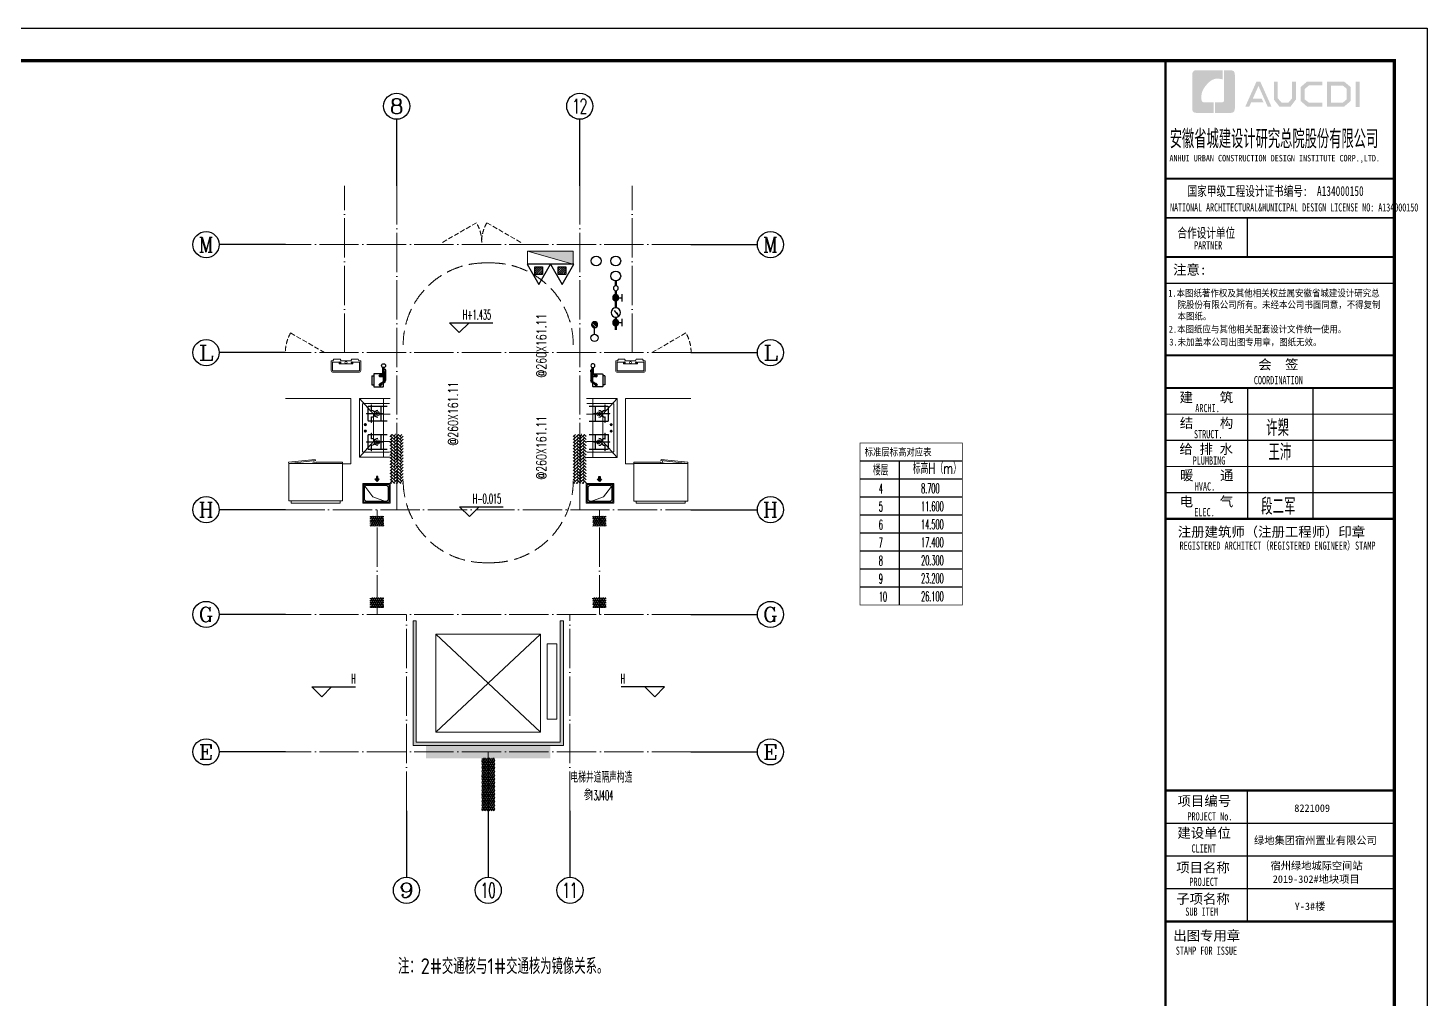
# Model space of a CAD drawing. Extents: x -518115 to 1124316, y -209821 to 1628073.
# Drawn here: x 968090 to 989480, y 9940 to 24790 of the extents above; entities that cross this region are included whole.
import ezdxf
from ezdxf.enums import TextEntityAlignment as Align

# ---------------------------------------------------------------- set-up
doc = ezdxf.new("R2010")
doc.units = 0
doc.header["$LTSCALE"] = 1000
doc.header["$MEASUREMENT"] = 0
doc.linetypes.add('DASH', pattern=[0.35, 0.25, -0.1])
doc.linetypes.add('DOTE', pattern=[2.42, 2, -0.2, 0.02, -0.2])
for name, color, linetype, lineweight in [('3.5方案汇报，与郭总、侯月琴确定户型_t8$0$STAIR', 2, 'Continuous', 18), ('DOTE', 19, 'DOTE', 9), ('EQUIP_消火栓', 242, 'Continuous', 18), ('LVTRY', 1, 'Continuous', 13), ('PUB_HATCH', 8, 'Continuous', 9), ('STAIR', 2, 'Continuous', 18), ('WINDOW', 144, 'Continuous', 15), ('图签', 147, 'Continuous', 18), ('填充', 251, 'Continuous', 5), ('平面-空调预留孔', 173, 'Continuous', 15), ('立面-洞口示意', 152, 'Continuous', 13)]:
    doc.layers.add(name, color=color, linetype=linetype, lineweight=lineweight)
for name, color, linetype in [('AH-FURNITURE', 1, 'Continuous'), ('AXIS', 3, 'Continuous'), ('AXIS_TEXT', 4, 'Continuous'), ('C-Sheet-图框', 101, 'Continuous'), ('DIM_ELEV', 3, 'Continuous'), ('EQUIP_地漏', 7, 'Continuous'), ('EQUIP_消防', 7, 'Continuous'), ('PUB_TEXT', 4, 'Continuous'), ('VPIPE-凝结', 150, 'Continuous'), ('VPIPE-废水', 31, 'Continuous'), ('VPIPE-消防', 1, 'TG_X'), ('VPIPE-给水', 3, 'TG_J'), ('保温', 6, 'Continuous'), ('图框', 140, 'Continuous'), ('图签文字', 147, 'Continuous'), ('建筑-排气道', 9, 'Continuous'), ('污水', 3, 'Continuous'), ('给水', 4, 'Continuous')]:
    doc.layers.add(name, color=color, linetype=linetype)
doc.layers.add('yichutu', color=7, linetype='Continuous', true_color=0xffffff, plot=False)
doc.styles.add('_TCH_AXIS', font='COMPLEX', dxfattribs={"bigfont": 'GBCBIG'})
doc.styles.add('_TCH_DIM', font='SIMPLEX.shx', dxfattribs={"width": 0.7, "bigfont": 'GBCBIG.shx'})
doc.styles.add('COMPLEX', font='COMPLEX')
doc.styles.add('HT', font='')
doc.styles.get("Standard").update_dxf_attribs({"font": 'gbenor.shx', "bigfont": 'gbcbig.shx'})
doc.styles.add('TG_LINETYPE', font='SIMPLEX', dxfattribs={"width": 0.8, "height": 3, "bigfont": 'HZTXT'})
doc.styles.add('宋体', font='', dxfattribs={"height": 50})
doc.styles.add('建筑图签-1', font='', dxfattribs={"width": 0.7})
doc.styles.add('建筑图签-2', font='TXT.shx', dxfattribs={"width": 0.5, "bigfont": 'HZTXT.shx'})
doc.styles.get('HT').set_extended_font_data('SimHei')
doc.styles.get('宋体').set_extended_font_data('SimSun')
doc.styles.get('建筑图签-1').set_extended_font_data('SimHei')
doc.linetypes.add('TG_J', pattern='A,2,-0.22,["J",TG_LINETYPE,S=0.1,R=0,X=-0.18,Y=-0.15],0', length=2.22)
doc.linetypes.add('TG_X', pattern='A,4,-0.3,["X",TG_LINETYPE,S=0.1,R=0,X=-0.23,Y=-0.15],0', length=4.3)
pattern_1 = [(90, (542010.6, -354892.905), (-16.49778, 1e-15), [9.525, -19.05]), (210, (542010.6, -354892.905), (8.24889, -14.2874966), [9.525, -19.05]), (150, (542010.6, -354883.38), (-8.24889, -14.2874966), [9.525, -19.05])]
pattern_2 = [(45, (542010.6, -354892.905), (0, 47.4157523), [100.584, -33.528]), (135, (542034.307, -354869.198), (3e-15, 47.4157523), [100.584, -33.528])]

# ---------------------------------------------------------------- blocks, each defined once
blk = doc.blocks.new('$TwtSys$00000434')
for p, q in [((-0.5, 0.5), (-0.5, -0.5)), ((-0.5, -0.5), (0.5, 0.5)), ((0.5, 0.5), (-0.5, 0.5)), ((0.5, -0.5), (0.5, 0.5)), ((-0.5, -0.5), (0.5, -0.5))]:
    blk.add_line(p, q)
blk.add_solid([(0.5, -0.5), (0.5, 0.5), (-0.5, -0.5)])
blk = doc.blocks.new('$TwtSys$00000546')
h = blk.add_hatch()
h.set_pattern_fill('ANSI31', color=1, scale=200, style=0)
h.set_pattern_definition([(45, (-38543.802, -6670.83), (-17.67767, 17.67767), [])])
h.paths.add_polyline_path([(-65, 174), (65, 174), (65, 44), (-65, 44)])
at = {"color": 1}
for points in [[(0, 344), (-198, 0), (198, 0)], [(-65, 174), (65, 174), (65, 44), (-65, 44)]]:
    blk.add_lwpolyline(points, close=True, dxfattribs=at)
blk = doc.blocks.new('A$C2705576B')
at = {"layer": '给水'}
h = blk.add_hatch(color=256, dxfattribs=at)
edge = h.paths.add_edge_path()
edge.add_arc((417, -1741), 47.2, 0, 360)
h = blk.add_hatch(color=256, dxfattribs=at)
edge = h.paths.add_edge_path()
edge.add_arc((795, -1741), 47.2, 0, 360)
for p, q in [((363, -1645), (472, -1645)), ((417, -1741), (417, -1645)), ((601, -1768), (525, -1704)), ((525, -1704), (564, -1715)), ((740, -1645), (849, -1645)), ((795, -1741), (795, -1645))]:
    blk.add_line(p, q, dxfattribs=at)
at = {"layer": '给水', "const_width": 35.4}
for points in [[(499, -1741), (302, -1741)], [(903, -1741), (641, -1741)], [(1053, -1741), (978, -1741)]]:
    blk.add_lwpolyline(points, dxfattribs=at)
at = {"layer": '给水'}
for centre, radius in [((417, -1741), 47.2), ((570, -1741), 70.8), ((795, -1741), 47.2), ((941, -1741), 37.5)]:
    blk.add_circle(centre, radius, dxfattribs=at)
blk = doc.blocks.new('$TwtSys$00000141')
at = {"color": 1}
for p, q in [((-47, 4), (-5, 46)), ((-47, 4), (-5, 46)), ((-44, -18), (18, 44)), ((-44, -18), (18, 44)), ((-33, -33), (33, 33)), ((-33, -33), (33, 33)), ((-16, -44), (44, 16)), ((-16, -44), (44, 16)), ((6, -46), (46, -6)), ((6, -46), (46, -6))]:
    blk.add_line(p, q, dxfattribs=at)
blk.add_circle((0, 0), 47, dxfattribs=at)
blk.add_circle((0, 0), 47, dxfattribs=at)
blk = doc.blocks.new('A$C60D053AF')
at = {"layer": 'AH-FURNITURE', "color": 8}
for p, q in [((233, -90), (128, -90)), ((233, -110), (128, -110)), ((193, -71), (328, -71)), ((193, -91), (328, -91)), ((245, -129), (245, -122)), ((265, -129), (265, -122)), ((342, -97), (370, -143)), ((356, -83), (384, -129)), ((255, -281), (255, -251)), ((255, -281), (393, -281)), ((393, -281), (393, -251))]:
    blk.add_line(p, q, dxfattribs=at)
for points in [[(170, -68, 1), (170, -94), (193, -94), (193, -68)], [(234, -251), (414, -251, 0.414214), (424, -241), (424, -111, 0.414214), (414, -101), (234, -101, 0.414214), (224, -111), (224, -241, 0.414214)], [(268, -122), (268, -107, 0.414214), (248, -87), (233, -87), (233, -113), (242, -113), (242, -122)], [(242, -152, 1), (268, -152), (268, -129), (242, -129)], [(384, -161, 1), (402, -143), (386, -127), (368, -145)]]:
    blk.add_lwpolyline(points, format="xyb", close=True, dxfattribs=at)
for centre, radius in [((100, -100), 30), ((255, -152), 15), ((255, -152), 10), ((393, -152), 15), ((393, -152), 10)]:
    blk.add_circle(centre, radius, dxfattribs=at)
for radius in [40, 20]:
    blk.add_arc((328, -111), radius, 45, 90, dxfattribs=at)
blk = doc.blocks.new('A-Kitchen-7')
at = {"layer": 'LVTRY'}
for p, q in [((-519, 780), (-7, 834)), ((-4, 811), (-515, 756)), ((-29, 767), (-35, 806)), ((-7, 834), (-4, 811)), ((-515, 756), (-519, 780)), ((515, 756), (-515, 756)), ((-515, 756), (-515, 40)), ((-486, 761), (-485, 756)), ((-29, 767), (-112, 756)), ((515, 780), (0, 780)), ((0, 756), (0, 780)), ((515, 756), (515, 780)), ((515, 40), (515, 756)), ((-515, 40), (515, 40))]:
    blk.add_line(p, q, dxfattribs=at)
blk.add_lwpolyline([(-469, 40), (-469, 0), (469, 0), (469, 40)], close=True, dxfattribs=at)
blk = doc.blocks.new('*U67')
h = blk.add_hatch(color=5)
h.set_gradient(color1=(0, 0, 255), rotation=180, tint=1)
h.paths.add_polyline_path([(0, 0), (-6.35, -6.35), (-6.35, -2.159), (-15, -2.159), (-15, 2.159), (-6.35, 2.159), (-6.35, 6.35)])
at = {"color": 0, "linetype": 'Continuous'}
blk.add_lwpolyline([(0, 0), (-6.35, -6.35), (-6.35, -2.159), (-15, -2.159), (-15, 2.159), (-6.35, 2.159), (-6.35, 6.35)], close=True, dxfattribs=at)
blk = doc.blocks.new('sgrsefv')
at = {"layer": 'PUB_HATCH'}
blk.add_hatch(color=256, dxfattribs=at).paths.add_polyline_path([(1112933, 840916), (1112933, 840646), (1113073, 840646), (1113073, 840661), (1112968, 840661), (1112948, 840681), (1112948, 840881), (1112968, 840901), (1113288, 840901), (1113308, 840881), (1113308, 840681), (1113288, 840661), (1113183, 840661), (1113183, 840646), (1113323, 840646), (1113323, 840916)])
at = {"layer": 'LVTRY', "color": 1}
for p, q in [((1113073, 840661), (1113073, 840646)), ((1113183, 840661), (1113183, 840646))]:
    blk.add_line(p, q, dxfattribs=at)
for points in [[(1112918, 840931), (1113338, 840931), (1113338, 840631), (1112918, 840631)], [(1112933, 840916), (1113323, 840916), (1113323, 840646), (1112933, 840646)], [(1113288, 840661), (1112968, 840661), (1112948, 840681), (1112948, 840881), (1112968, 840901), (1113288, 840901), (1113308, 840881), (1113308, 840681), (1113288, 840661)]]:
    blk.add_lwpolyline(points, close=True, dxfattribs=at)
at = {"layer": '立面-洞口示意'}
blk.add_lwpolyline([(1112918, 840931), (1113182, 840837), (1113338, 840631)], dxfattribs=at)
at = {"layer": '建筑-排气道', "xscale": -5, "yscale": 5, "zscale": 5, "rotation": 270}
blk.add_blockref('*U67', (1113118, 840599), dxfattribs=at)
blk = doc.blocks.new('FRSDFDGDGDRGDR')
at = {"layer": '平面-空调预留孔'}
for p, q in [((699612, 775044), (699612, 775441)), ((699619, 775448), (699746, 775448)), ((699746, 775448), (699746, 775355)), ((699720, 775342), (699720, 775143)), ((699727, 775349), (699740, 775349)), ((699746, 775037), (699619, 775037)), ((699727, 775136), (699740, 775136)), ((699746, 775130), (699746, 775037))]:
    blk.add_line(p, q, dxfattribs=at)
blk.add_lwpolyline([(699766, 775167), (699793, 775154), (699793, 775057), (699766, 775044), (699766, 775018), (699619, 775018, -0.414214), (699593, 775044), (699593, 775441, -0.414214), (699619, 775468), (699766, 775468), (699766, 775441), (699793, 775428), (699793, 775332), (699766, 775318)], format="xyb", close=True, dxfattribs=at)
for centre, radius in [((699740, 775243), 15.8), ((699740, 775332), 10.6), ((699740, 775154), 10.6)]:
    blk.add_circle(centre, radius, dxfattribs=at)
for centre, start, end in [((699619, 775441), 90, 180), ((699727, 775342), 90, 180), ((699740, 775355), 270, 360), ((699619, 775044), 180, 270), ((699727, 775143), 180, 270), ((699740, 775130), 0, 90)]:
    blk.add_arc(centre, 6.6, start, end, dxfattribs=at)
blk = doc.blocks.new('yct-841-594-84100-59399.9999999999-100-1000.0')
at = {"layer": 'yichutu', "color": 7, "true_color": 0xffffff}
blk.add_lwpolyline([(0, 0), (0, 59400), (84100, 59400), (84100, 0)], close=True, dxfattribs=at)
blk = doc.blocks.new('A$C4D992532')
at = {"layer": 'C-Sheet-图框', "color": 0}
for p, q in [((-872, 1100), (-89, 1100)), ((-872, 1100), (-89, 1100)), ((-572, 1100), (-572, 0)), ((-872, 962), (-89, 962)), ((-872, 825), (-89, 825)), ((-872, 687), (-89, 687)), ((-872, 550), (-89, 550)), ((-872, 412), (-89, 412)), ((-872, 275), (-89, 275)), ((-872, 137), (-89, 137))]:
    blk.add_line(p, q, dxfattribs=at)
at = {"layer": 'C-Sheet-图框', "color": 0, "const_width": 6}
blk.add_lwpolyline([(-872, 0), (-89, 0), (-89, 1237), (-872, 1237)], close=True, dxfattribs=at)
at = {"layer": 'PUB_TEXT', "color": 2, "style": '宋体', "width": 0.8}
blk.add_text('标准层标高对应表', height=57, dxfattribs=at).set_placement((-836, 1140))
at = {"layer": 'PUB_TEXT', "style": '_TCH_DIM'}
for s, height, width, p in [('楼层', 84.4, 0.7, (-773, 989)), ('标高H（m）', 84.4, 0.7, (-468, 1001)), ('4', 74.4, 0.494118, (-728, 851)), ('8.700', 74.4, 0.494118, (-405, 853)), ('5', 74.4, 0.494118, (-728, 714)), ('11.600', 74.4, 0.494118, (-405, 716)), ('6', 74.4, 0.494118, (-728, 576)), ('14.500', 74.4, 0.494118, (-405, 578)), ('7', 74.4, 0.494118, (-728, 439)), ('17.400', 74.4, 0.494118, (-405, 441)), ('8', 74.4, 0.494118, (-728, 301)), ('20.300', 74.4, 0.494118, (-405, 303)), ('9', 74.4, 0.494118, (-728, 164)), ('23.200', 74.4, 0.494118, (-405, 166)), ('10', 74.4, 0.494118, (-728, 26)), ('26.100', 74.4, 0.494118, (-405, 28))]:
    blk.add_text(s, height=height, dxfattribs=dict(at, width=width)).set_placement(p)
blk = doc.blocks.new('_AXISO')
blk.add_circle((0, 0), 0.5)
at = {"layer": 'AXIS_TEXT', "style": 'COMPLEX', "width": 1.041667}
blk.add_attdef('A', text='', height=0.56, dxfattribs=at).set_placement((-0.25, -0.28), (0.25, -0.28), align=Align.FIT)
blk = doc.blocks.new('院标1')
h = blk.add_hatch(color=150)
h.dxf.hatch_style = 1
h.set_gradient(color1=(33, 113, 253), color2=(33, 113, 253), tint=1, name='INVCURVED')
edge = h.paths.add_edge_path()
edge.add_spline(control_points=[(116373, 648379), (116379, 648379), (116382, 648379), (116391, 648379), (116391, 648379), (116391, 648379), (116616, 648379), (116616, 648379), (116616, 648379), (116616, 648379), (116616, 648054), (116616, 648054), (116616, 648054), (116616, 648054), (116108, 648054), (116108, 648054), (116108, 648054), (116028, 648054), (115963, 648111), (115963, 648199), (115963, 648199), (115963, 648199), (115963, 649215), (115963, 649215), (115963, 649215), (115963, 649295), (116018, 649360), (116108, 649360), (116108, 649360), (116108, 649360), (116897, 649360), (116897, 649360), (116897, 649360), (116897, 649360), (116897, 649080), (116897, 649080), (116897, 649080), (116897, 649080), (116566, 649140), (116356, 648859), (116356, 648859), (116245, 648719), (116240, 648545), (116247, 648466), (116247, 648466), (116254, 648386), (116247, 648466), (116247, 648466), (116247, 648466), (116247, 648466), (116258, 648374), (116373, 648379)], knot_values=[0, 0, 0, 0, 0.071429, 0.071429, 0.071429, 0.107143, 0.142857, 0.142857, 0.142857, 0.178571, 0.214286, 0.214286, 0.214286, 0.25, 0.285714, 0.285714, 0.285714, 0.321429, 0.357143, 0.357143, 0.357143, 0.392857, 0.428571, 0.428571, 0.428571, 0.464286, 0.5, 0.5, 0.5, 0.535714, 0.571429, 0.571429, 0.571429, 0.607143, 0.642857, 0.642857, 0.642857, 0.678571, 0.714286, 0.714286, 0.714286, 0.75, 0.785714, 0.785714, 0.785714, 0.821429, 0.857143, 0.857143, 0.857143, 0.928571, 1, 1, 1, 1], degree=3, periodic=0)
h = blk.add_hatch(color=150)
h.dxf.hatch_style = 1
h.set_gradient(color1=(33, 113, 253), color2=(33, 113, 253), tint=1, name='INVCURVED')
edge = h.paths.add_edge_path()
edge.add_spline(control_points=[(117268, 649215), (117268, 649215), (117268, 648199), (117268, 648199), (117268, 648199), (117268, 648114), (117212, 648054), (117123, 648054), (117123, 648054), (117123, 648054), (116663, 648054), (116663, 648054), (116663, 648054), (116663, 648054), (116663, 648379), (116663, 648379), (116663, 648379), (116663, 648379), (116865, 648379), (116865, 648379), (116865, 648379), (116907, 648379), (116941, 648413), (116941, 648455), (116941, 648455), (116941, 648455), (116941, 649360), (116941, 649360), (116941, 649360), (116941, 649360), (117123, 649360), (117123, 649360), (117123, 649360), (117204, 649360), (117268, 649306), (117268, 649215)], knot_values=[0, 0, 0, 0, 0.1, 0.1, 0.1, 0.15, 0.2, 0.2, 0.2, 0.25, 0.3, 0.3, 0.3, 0.35, 0.4, 0.4, 0.4, 0.45, 0.5, 0.5, 0.5, 0.55, 0.6, 0.6, 0.6, 0.65, 0.7, 0.7, 0.7, 0.75, 0.8, 0.8, 0.8, 0.9, 1, 1, 1, 1], degree=3, periodic=0)
blk = doc.blocks.new('A$C549D2611')
at = {"layer": '图框'}
h = blk.add_hatch(color=256, dxfattribs=at)
h.paths.add_polyline_path([(40957, -821), (41019, -821), (41019, -1206), (40957, -1206)])
h.paths.add_polyline_path([(40580, -879), (40580, -1142), (40761, -1142), (40823, -1089), (40823, -929), (40762, -879)], flags=16)
h.paths.add_polyline_path([(40521, -820), (40521, -1201), (40782, -1201), (40882, -1116), (40882, -902), (40784, -820)])
h.paths.add_polyline_path([(40450, -818), (40450, -876), (40246, -876), (40180, -931), (40180, -1091), (40246, -1142), (40451, -1142), (40451, -1203), (40219, -1203), (40118, -1116), (40118, -902), (40217, -818)])
h.paths.add_polyline_path([(39708, -819), (39769, -819), (39769, -1074), (39826, -1140), (39931, -1140), (39988, -1074), (39988, -819), (40045, -819), (40045, -1093), (39963, -1202), (39794, -1202), (39708, -1092)])
h.paths.add_polyline_path([(39442, -820), (39501, -820), (39672, -1202), (39614, -1202), (39473, -885), (39386, -1079), (39522, -1079), (39552, -1137), (39361, -1137), (39332, -1203), (39271, -1203)])
for p, q in [((38052, -2300), (41552, -2300)), ((38052, -2300), (41552, -2300)), ((38052, -2900), (41552, -2900))]:
    blk.add_line(p, q, dxfattribs=at)
blk.add_lwpolyline([(0, 0), (42050, 0), (42050, -29700), (0, -29700)], close=True, dxfattribs=at)
blk.add_lwpolyline([(0, 0), (42050, 0), (42050, -29700), (0, -29700)], close=True, dxfattribs=at)
at = {"layer": '图框', "const_width": 50}
blk.add_lwpolyline([(41550, -29200), (41550, -500), (1250, -500), (1250, -29200)], close=True, dxfattribs=at)
at = {"layer": '图框'}
for points, const_width in [([(38052, -29200), (38052, -500)], 35), ([(38052, -2300), (41552, -2300)], 30), ([(38052, -2900), (41552, -2900)], 30), ([(38052, -2900), (41552, -2900)], 30), ([(39302, -2900), (39302, -3500)], 17.5), ([(38052, -3500), (41552, -3500)], 30), ([(38052, -3500), (41552, -3500)], 30), ([(38052, -3900), (41552, -3900)], 17.5), ([(38057, -5000), (41557, -5000)], 30), ([(38057, -5500), (41557, -5500)], 35), ([(38057, -5500), (41557, -5500)], 35), ([(39307, -5500), (39307, -7500)], 17.5), ([(40307, -5500), (40307, -7500)], 17.5), ([(38057, -5900), (41557, -5900)], 17.5), ([(38057, -6300), (41557, -6300)], 17.5), ([(38057, -6700), (41557, -6700)], 17.5), ([(38057, -7100), (41557, -7100)], 17.5), ([(38057, -7500), (41557, -7500)], 35), ([(38052, -11650), (41552, -11650)], 35), ([(38052, -11650), (41552, -11650)], 35), ([(39302, -13650), (39302, -11650)], 17.5), ([(38052, -12150), (41552, -12150)], 17.5), ([(38052, -12650), (41552, -12650)], 17.5), ([(38052, -13150), (41552, -13150)], 17.5), ([(41552, -13650), (38052, -13650)], 35)]:
    blk.add_lwpolyline(points, dxfattribs=dict(at, const_width=const_width))
at = {"xscale": 0.5, "yscale": 0.5, "zscale": 0.5}
blk.add_blockref('院标1', (-19522, -325325), dxfattribs=at)
at = {"layer": '图框'}
for s, height, style, width, p in [('ANHUI URBAN CONSTRUCTION DESIGN INSTITUTE CORP.,LTD.', 100, '建筑图签-1', 0.91, (38112, -2039)), ('NATIONAL ARCHITECTURAL&MUNICIPAL DESIGN LICENSE NO: A134000150', 125, '建筑图签-1', 0.6, (38121, -2803)), ('PARTNER', 125, '建筑图签-1', 0.6, (38490, -3383)), ('1.本图纸著作权及其他相关权益属安徽省城建设计研究总', 105, 'HT', 0.88, (38095, -4103)), ('院股份有限公司所有。未经本公司书面同意，不得复制', 105, 'HT', 0.88, (38235, -4280)), ('本图纸。', 105, 'HT', 0.88, (38235, -4456)), (' 2.本图纸应与其他相关配套设计文件统一使用。 ', 105, 'HT', 0.88, (38040, -4654)), ('3.未加盖本公司出图专用章，图纸无效。', 105, 'HT', 0.88, (38111, -4851)), ('COORDINATION', 125, '建筑图签-1', 0.7, (39402, -5443)), ('ARCHI.', 125, '建筑图签-1', 0.7, (38507, -5869)), ('STRUCT.', 125, '建筑图签-1', 0.7, (38487, -6268)), ('PLUMBING', 125, '建筑图签-1', 0.7, (38467, -6671)), ('HVAC.', 125, '建筑图签-1', 0.7, (38499, -7067)), ('ELEC.', 125, '建筑图签-1', 0.7, (38492, -7460)), ('REGISTERED ARCHITECT（REGISTERED ENGINEER）STAMP', 125, '建筑图签-1', 0.7, (38267, -7971)), ('PROJECT No.', 125, '建筑图签-1', 0.7, (38387, -12107, -899)), ('CLIENT', 125, '建筑图签-1', 0.7, (38449, -12597)), ('PROJECT', 125, '建筑图签-1', 0.7, (38417, -13107)), ('SUB ITEM', 125, '建筑图签-1', 0.7, (38354, -13562)), ('STAMP FOR ISSUE', 125, '建筑图签-1', 0.7, (38209, -14159))]:
    blk.add_text(s, height=height, dxfattribs=dict(at, style=style, width=width)).set_placement(p)
at = {"layer": '图签', "color": 2, "style": '宋体'}
for s, height, p in [('8221009', 114.7, (40021, -11976)), ('绿地集团宿州置业有限公司', 114.67, (39405, -12469)), ('宿州绿地城际空间站', 114.7, (39657, -12856)), ('2019-302#地块项目', 114.67, (39691, -13061)), ('Y-3#楼', 114.7, (40027, -13476))]:
    blk.add_text(s, height=height, dxfattribs=at).set_placement(p)
at = {"layer": '图签文字', "color": 7, "style": '建筑图签-1'}
for s, height, width, p in [('安徽省城建设计研究总院股份有限公司', 250, 0.55, (38116, -1811)), ('国家甲级工程设计证书编号:  A134000150', 150, 0.7, (38389, -2566)), ('合作设计单位', 150, 0.7, (38235, -3205))]:
    blk.add_text(s, height=height, dxfattribs=dict(at, width=width)).set_placement(p)
for s, p in [('注意:', (38168, -3768)), ('会  签', (39470, -5216)), ('建    筑', (38267, -5717)), ('结    构', (38270, -6110)), ('给 排 水', (38265, -6507)), ('暖    通', (38274, -6909)), ('电    气', (38269, -7309)), ('注册建筑师（注册工程师）印章', (38240, -7773)), ('项目编号', (38236, -11884)), ('建设单位', (38233, -12372)), ('项目名称', (38216, -12901)), ('子项名称', (38216, -13380)), ('出图专用章', (38170, -13941))]:
    blk.add_text(s, height=150, dxfattribs=at).set_placement(p)
at = {"layer": '图签文字', "color": 1, "style": '建筑图签-2', "width": 0.7}
for s, p in [('许槊', (39590, -6236)), ('王沛', (39625, -6606)), ('段二军', (39513, -7434))]:
    blk.add_text(s, height=250, dxfattribs=at).set_placement(p)

msp = doc.modelspace()

# ---------------------------------------------------------------- hatches: boundary and pattern name
at = {"layer": '保温', "linetype": 'ByBlock', "ltscale": 10}
h = msp.add_hatch(dxfattribs=at)
h.set_pattern_fill('AR-HBONE', color=251, scale=55)
h.set_pattern_definition(pattern_2)
h.paths.add_polyline_path([(973627.2, 17831.1), (973827.2, 17831.1), (973827, 18580.8), (973627, 18580.8)])
h = msp.add_hatch(dxfattribs=at)
h.set_pattern_fill('AR-HBONE', color=251, scale=55)
h.set_pattern_definition(pattern_2)
h.paths.add_polyline_path([(976627, 17831.1), (976427, 17831.1), (976427, 18580.8), (976627, 18580.8)])
at = {"layer": '保温', "linetype": 'Continuous', "ltscale": 10}
h = msp.add_hatch(dxfattribs=at)
h.set_pattern_fill('HEX', color=251, scale=10, angle=90, style=0)
h.set_pattern_definition(pattern_1)
h.paths.add_polyline_path([(973327.2, 17180.8), (973527.2, 17180.8), (973527.3, 17330.8), (973327.3, 17330.8)])
h = msp.add_hatch(dxfattribs=at)
h.set_pattern_fill('HEX', color=251, scale=10, angle=90, style=0)
h.set_pattern_definition(pattern_1)
h.paths.add_polyline_path([(976927.2, 17180.8), (976727.2, 17180.8), (976727.1, 17330.8), (976927.1, 17330.8)])
h = msp.add_hatch(dxfattribs=at)
h.set_pattern_fill('HEX', color=251, scale=10, angle=90, style=0)
h.set_pattern_definition(pattern_1)
h.paths.add_polyline_path([(973327.2, 15930.8), (973527.2, 15930.8), (973527.3, 16080.8), (973327.3, 16080.8)])
h = msp.add_hatch(dxfattribs=at)
h.set_pattern_fill('HEX', color=251, scale=10, angle=90, style=0)
h.set_pattern_definition(pattern_1)
h.paths.add_polyline_path([(976927.2, 15930.8), (976727.2, 15930.8), (976727.1, 16080.8), (976927.1, 16080.8)])
h = msp.add_hatch(dxfattribs=at)
h.set_pattern_fill('HEX', color=251, scale=10, angle=90, style=0)
h.set_pattern_definition([(90, (471244.708, -506517.641), (-16.49778, 1e-15), [9.525, -19.05]), (210, (471244.708, -506517.641), (8.24889, -14.2874966), [9.525, -19.05]), (150, (471244.708, -506508.116), (-8.24889, -14.2874966), [9.525, -19.05])])
h.paths.add_polyline_path([(976077.2, 13630.8), (976077.2, 13830.8), (974177.2, 13830.8), (974177.2, 13630.8)])
h = msp.add_hatch(dxfattribs=at)
h.set_pattern_fill('HEX', color=251, scale=10, angle=90, style=0)
h.set_pattern_definition([(90, (471244.708, -507017.641), (-16.49778, 1e-15), [9.525, -19.05]), (210, (471244.708, -507017.641), (8.24889, -14.2874966), [9.525, -19.05]), (150, (471244.708, -507008.116), (-8.24889, -14.2874966), [9.525, -19.05])])
h.paths.add_polyline_path([(975027.3, 12830.8), (975227.3, 12830.8), (975227.3, 13630.8), (975027.3, 13630.8)])
at = {"layer": '填充'}
h = msp.add_hatch(dxfattribs=at)
h.set_pattern_fill('隔热材料02', color=256, scale=100, style=0)
h.set_pattern_definition([(0, (-199081.22, -594907.81), (0, 50), []), (0, (-199081.22, -594891.14), (0, 50), []), (270, (-199037.477, -594882.51), (50, -9e-15), [5.01775, -44.98225]), (270, (-199074.936, -594882.51), (50, -9e-15), [5.01775, -44.98225]), (90, (-199049.424, -594916.44), (-50, 3e-15), [5.01775, -44.98225]), (90, (-199062.99, -594916.44), (-50, 3e-15), [5.01775, -44.98225]), (180, (-199031.195, -594924.475), (-6e-15, -50), [50.02425, 0.02425]), (135, (-199045.152, -594921.966), (3e-15, 49.99987405), [4.268, -66.44275]), (116.56505, (-198998.17, -594918.948), (0.00011283, 49.99993342), [2.805, -108.9985]), (116.56505, (-199048.17, -594918.948), (0.00011283, 49.99993342), [2.805, -108.9985]), (153.43495, (-198990.134, -594924.475), (-0.0001128, 49.9999334), [5.61, -106.1935]), (153.43495, (-199040.134, -594924.475), (-0.0001128, 49.9999334), [5.61, -106.1935]), (63.43495, (-198999.424, -594911.422), (-0.00011283, 49.99993342), [26.714, -85.0895]), (63.43495, (-199049.424, -594911.422), (-0.00011283, 49.99993342), [26.714, -85.0895]), (116.56505, (-198987.477, -594882.51), (0.00011283, 49.99993342), [2.805, -108.9985]), (116.56505, (-199037.477, -594882.51), (0.00011283, 49.99993342), [2.805, -108.9985]), (135, (-199038.732, -594880), (3e-15, 49.99987405), [4.268, -66.44275]), (153.43495, (-198991.75, -594876.984), (-0.0001128, 49.9999334), [5.61, -106.1935]), (153.43495, (-199041.75, -594876.984), (-0.0001128, 49.9999334), [5.61, -106.1935]), (45, (-199073.68, -594880), (0, 49.99987405), [4.268, -66.44275]), (63.43495, (-199024.936, -594882.51), (-0.00011283, 49.99993342), [2.805, -108.9985]), (63.43495, (-199074.936, -594882.51), (-0.00011283, 49.99993342), [2.805, -108.9985]), (26.56505, (-199020.664, -594876.984), (0.0001128, 49.9999334), [5.61, -106.1935]), (26.56505, (-199070.664, -594876.984), (0.0001128, 49.9999334), [5.61, -106.1935]), (116.56505, (-199012.99, -594911.422), (0.00011283, 49.99993342), [26.714, -85.0895]), (116.56505, (-199062.99, -594911.422), (0.00011283, 49.99993342), [26.714, -85.0895]), (45, (-199067.26, -594921.966), (0, 49.99987405), [4.268, -66.44275]), (63.43495, (-199014.244, -594918.948), (-0.00011283, 49.99993342), [2.805, -108.9985]), (63.43495, (-199064.244, -594918.948), (-0.00011283, 49.99993342), [2.805, -108.9985]), (26.56505, (-199022.28, -594924.475), (0.0001128, 49.9999334), [5.61, -106.1935]), (26.56505, (-199072.28, -594924.475), (0.0001128, 49.9999334), [5.61, -106.1935])])
h.paths.add_polyline_path([(976227.2, 15730.8), (976277.2, 15730.8), (976277.2, 13830.8), (973977.2, 13830.8), (973977.2, 15730.8), (974027.2, 15730.8), (974027.2, 13880.8), (976227.2, 13880.8)])

# ---------------------------------------------------------------- linework, layer by layer
at = {"layer": '3.5方案汇报，与郭总、侯月琴确定户型_t8$0$STAIR'}
for p, q in [((975927.2, 15530.8), (974327.2, 14030.8)), ((974327.2, 15530.8), (975927.2, 14030.8))]:
    msp.add_line(p, q, dxfattribs=at)
for points in [[(974327.2, 14030.8), (974327.2, 15530.8), (975927.2, 15530.8), (975927.2, 14030.8)], [(976027.2, 14230.8), (976027.2, 15380.8), (976177.2, 15380.8), (976177.2, 14230.8)]]:
    msp.add_lwpolyline(points, close=True, dxfattribs=at)
at = {"layer": 'AXIS'}
for p, q in [((973727.2, 22380.8), (973727.2, 23395.4)), ((976527.2, 22380.8), (976527.2, 23395.4)), ((972027.2, 21480.8), (971012.6, 21480.8)), ((978227.2, 21480.8), (979241.8, 21480.8)), ((972027.2, 19830.8), (971012.6, 19830.8)), ((978227.2, 19830.8), (979241.8, 19830.8)), ((972027.2, 17431.1), (971012.6, 17431.1)), ((978227.2, 17431.1), (979241.8, 17431.1)), ((972027.2, 15830.8), (971012.6, 15830.8)), ((978227.2, 15830.8), (979241.8, 15830.8)), ((972027.2, 13730.8), (971012.6, 13730.8)), ((978227.2, 13730.8), (979241.8, 13730.8)), ((973877.2, 12830.8), (973877.2, 11816.2)), ((975126.7, 12830.8), (975126.7, 11816.2)), ((976377.2, 12830.8), (976377.2, 11816.2))]:
    msp.add_line(p, q, dxfattribs=at)
at = {"layer": 'DIM_ELEV', "color": 6}
for p, q in [((974684.8, 20136.1), (974534.8, 20286.1)), ((974534.8, 20286.1), (975199.7, 20286.1)), ((974684.8, 20136.1), (974834.8, 20286.1)), ((974839.4, 17324.9), (974689.4, 17474.9)), ((974689.4, 17474.9), (975354.3, 17474.9)), ((974839.4, 17324.9), (974989.4, 17474.9))]:
    msp.add_line(p, q, dxfattribs=at)
at = {"layer": 'DIM_ELEV'}
for p, q in [((972582.1, 14573.6), (972432.1, 14723.6)), ((972432.1, 14723.6), (973097, 14723.6)), ((972582.1, 14573.6), (972732.1, 14723.6)), ((977822.3, 14723.6), (977157.3, 14723.6)), ((977672.3, 14573.6), (977522.3, 14723.6)), ((977672.3, 14573.6), (977822.3, 14723.6))]:
    msp.add_line(p, q, dxfattribs=at)
at = {"layer": 'DOTE', "linetype": 'DOTE', "ltscale": 0.3}
for p, q in [((972927.2, 19830.8), (972927.2, 22380.8)), ((973727.2, 17431.1), (973727.2, 22380.8)), ((976527.2, 17431.1), (976527.2, 22380.8)), ((977327.2, 19830.8), (977327.2, 22380.8)), ((978227.2, 21480.8), (972027.2, 21480.8)), ((978227.2, 19830.8), (972027.2, 19830.8)), ((972027.2, 17431.1), (978227.2, 17431.1)), ((973427.2, 15830.8), (973427.2, 17430.8)), ((976827.2, 15830.8), (976827.2, 17430.8)), ((978227.2, 15830.8), (972027.2, 15830.8)), ((973877.2, 12830.8), (973877.2, 15830.8)), ((976377.2, 12830.8), (976377.2, 15830.8)), ((978227.2, 13730.8), (972027.2, 13730.8)), ((975127.2, 13730.8), (975127.2, 12830.8))]:
    msp.add_line(p, q, dxfattribs=at)
at = {"layer": 'LVTRY', "color": 251}
for p, q in [((973372.9, 18888.5), (973157, 19131.4)), ((973627.2, 19131.4), (973157, 19131.4)), ((973157, 19131.4), (973157, 18231.4)), ((973527.2, 18231.4), (973527.2, 19131.4)), ((976627.2, 19130.8), (977097.4, 19130.8)), ((976727.2, 18230.8), (976727.2, 19130.8)), ((976881.4, 18887.9), (977097.4, 19130.8)), ((977097.4, 19130.8), (977097.4, 18230.8)), ((973627.2, 18888.5), (973372.9, 18888.5)), ((973372.9, 18888.5), (973372.9, 18473.4)), ((976627.2, 18887.9), (976881.4, 18887.9)), ((976881.4, 18887.9), (976881.4, 18472.8)), ((973157, 18231.4), (973372.9, 18473.4)), ((973372.9, 18473.4), (973627.2, 18473.4)), ((976881.4, 18472.8), (976627.2, 18472.8)), ((977097.4, 18230.8), (976881.4, 18472.8)), ((973157, 18231.4), (973627.2, 18231.4)), ((977097.4, 18230.8), (976627.2, 18230.8))]:
    msp.add_line(p, q, dxfattribs=at)
at = {"layer": 'LVTRY'}
for p, q in [((973207.2, 18321.4), (973207.2, 19041.4)), ((973217.2, 19051.4), (973617.2, 19051.4)), ((973527.2, 19041.4), (973527.2, 18321.4)), ((977037.2, 19050.8), (976637.2, 19050.8)), ((976727.2, 19040.8), (976727.2, 18320.8)), ((977047.2, 18320.8), (977047.2, 19040.8)), ((973267.2, 18898.7), (973394.7, 18898.7)), ((973267.2, 18894.2), (973267.2, 18898.7)), ((973394.7, 18894.2), (973267.2, 18894.2)), ((973287.2, 19001.4), (973287.2, 18791.4)), ((973292.2, 19001.4), (973292.2, 18791.4)), ((973582.2, 19011.4), (973297.2, 19011.4)), ((973582.2, 19006.4), (973297.2, 19006.4)), ((973337.4, 19031.4), (973337.4, 18941.4)), ((973341.9, 19031.4), (973337.4, 19031.4)), ((973337.4, 18941.4), (973341.9, 18941.4)), ((973337.4, 18761.4), (973337.4, 18851.4)), ((973337.4, 18851.4), (973341.9, 18851.4)), ((973341.9, 18941.4), (973341.9, 19031.4)), ((973341.9, 18851.4), (973341.9, 18761.4)), ((973512.2, 18898.7), (973384.7, 18898.7)), ((973384.7, 18898.7), (973384.7, 18894.2)), ((973384.7, 18894.2), (973512.2, 18894.2)), ((973394.7, 18898.7), (973394.7, 18894.2)), ((973487.2, 18791.4), (973487.2, 19001.4)), ((973492.2, 18791.4), (973492.2, 19001.4)), ((973512.2, 18894.2), (973512.2, 18898.7)), ((973527.2, 18473.4), (973527.2, 18888.5)), ((976672.2, 19010.8), (976957.2, 19010.8)), ((976672.2, 19005.8), (976957.2, 19005.8)), ((976727.2, 18472.8), (976727.2, 18887.9)), ((976742.2, 18898.1), (976869.7, 18898.1)), ((976742.2, 18893.6), (976742.2, 18898.1)), ((976869.7, 18893.6), (976742.2, 18893.6)), ((976762.2, 18790.8), (976762.2, 19000.8)), ((976767.2, 18790.8), (976767.2, 19000.8)), ((976987.2, 18898.1), (976859.7, 18898.1)), ((976859.7, 18898.1), (976859.7, 18893.6)), ((976859.7, 18893.6), (976987.2, 18893.6)), ((976869.7, 18898.1), (976869.7, 18893.6)), ((976912.4, 18940.8), (976912.4, 19030.8)), ((976912.4, 19030.8), (976916.9, 19030.8)), ((976916.9, 18940.8), (976912.4, 18940.8)), ((976916.9, 18850.8), (976912.4, 18850.8)), ((976912.4, 18850.8), (976912.4, 18760.8)), ((976916.9, 19030.8), (976916.9, 18940.8)), ((976916.9, 18760.8), (976916.9, 18850.8)), ((976962.2, 19000.8), (976962.2, 18790.8)), ((976967.2, 19000.8), (976967.2, 18790.8)), ((976987.2, 18893.6), (976987.2, 18898.1)), ((973227.8, 18731.4), (973266.6, 18731.4)), ((973227.8, 18631.4), (973266.6, 18631.4)), ((973247.2, 18712), (973247.2, 18750.8)), ((973247.2, 18612), (973247.2, 18650.8)), ((973297.2, 18786.4), (973582.2, 18786.4)), ((973297.2, 18781.4), (973582.2, 18781.4)), ((973341.9, 18761.4), (973337.4, 18761.4)), ((976957.2, 18785.8), (976672.2, 18785.8)), ((976957.2, 18780.8), (976672.2, 18780.8)), ((976912.4, 18760.8), (976916.9, 18760.8)), ((977026.6, 18730.8), (976987.8, 18730.8)), ((977026.6, 18630.8), (976987.8, 18630.8)), ((977007.2, 18711.4), (977007.2, 18750.2)), ((977007.2, 18611.4), (977007.2, 18650.2)), ((973394.7, 18468.7), (973267.2, 18468.7)), ((973267.2, 18468.7), (973267.2, 18464.2)), ((973267.2, 18464.2), (973394.7, 18464.2)), ((973287.2, 18361.4), (973287.2, 18571.4)), ((973292.2, 18361.4), (973292.2, 18571.4)), ((973297.2, 18581.4), (973582.2, 18581.4)), ((973297.2, 18576.4), (973582.2, 18576.4)), ((973337.4, 18601.4), (973337.4, 18511.4)), ((973341.9, 18601.4), (973337.4, 18601.4)), ((973337.4, 18511.4), (973341.9, 18511.4)), ((973337.4, 18331.4), (973337.4, 18421.4)), ((973337.4, 18421.4), (973341.9, 18421.4)), ((973341.9, 18511.4), (973341.9, 18601.4)), ((973341.9, 18421.4), (973341.9, 18331.4)), ((973384.7, 18464.2), (973384.7, 18468.7)), ((973384.7, 18468.7), (973512.2, 18468.7)), ((973512.2, 18464.2), (973384.7, 18464.2)), ((973394.7, 18464.2), (973394.7, 18468.7)), ((973487.2, 18571.4), (973487.2, 18361.4)), ((973492.2, 18571.4), (973492.2, 18361.4)), ((973512.2, 18468.7), (973512.2, 18464.2)), ((976957.2, 18580.8), (976672.2, 18580.8)), ((976957.2, 18575.8), (976672.2, 18575.8)), ((976869.7, 18468.1), (976742.2, 18468.1)), ((976742.2, 18468.1), (976742.2, 18463.6)), ((976742.2, 18463.6), (976869.7, 18463.6)), ((976762.2, 18570.8), (976762.2, 18360.8)), ((976767.2, 18570.8), (976767.2, 18360.8)), ((976859.7, 18463.6), (976859.7, 18468.1)), ((976859.7, 18468.1), (976987.2, 18468.1)), ((976987.2, 18463.6), (976859.7, 18463.6)), ((976869.7, 18463.6), (976869.7, 18468.1)), ((976912.4, 18510.8), (976912.4, 18600.8)), ((976912.4, 18600.8), (976916.9, 18600.8)), ((976916.9, 18510.8), (976912.4, 18510.8)), ((976916.9, 18420.8), (976912.4, 18420.8)), ((976912.4, 18420.8), (976912.4, 18330.8)), ((976916.9, 18600.8), (976916.9, 18510.8)), ((976916.9, 18330.8), (976916.9, 18420.8)), ((976962.2, 18360.8), (976962.2, 18570.8)), ((976967.2, 18360.8), (976967.2, 18570.8)), ((976987.2, 18468.1), (976987.2, 18463.6)), ((973617.2, 18311.4), (973217.2, 18311.4)), ((973582.2, 18356.4), (973297.2, 18356.4)), ((973582.2, 18351.4), (973297.2, 18351.4)), ((973341.9, 18331.4), (973337.4, 18331.4)), ((976637.2, 18310.8), (977037.2, 18310.8)), ((976672.2, 18355.8), (976957.2, 18355.8)), ((976672.2, 18350.8), (976957.2, 18350.8)), ((976912.4, 18330.8), (976916.9, 18330.8))]:
    msp.add_line(p, q, dxfattribs=at)
for points in [[(972901.2, 18131.4), (973027.2, 18131.4), (973027.2, 19131.4), (972027.2, 19131.4)], [(977353.2, 18130.8), (977227.2, 18130.8), (977227.2, 19130.8), (978227.2, 19130.8)]]:
    msp.add_lwpolyline(points, dxfattribs=at)
for centre, radius in [((973439.7, 18896.4), 29.7), ((973439.7, 18896.4), 11.7), ((976814.7, 18895.8), 29.7), ((976814.7, 18895.8), 11.7), ((973247.2, 18731.4), 17), ((973247.2, 18631.4), 17), ((977007.2, 18730.8), 17), ((977007.2, 18630.8), 17), ((973439.7, 18466.4), 29.7), ((973439.7, 18466.4), 11.7), ((976814.7, 18465.8), 29.7), ((976814.7, 18465.8), 11.7)]:
    msp.add_circle(centre, radius, dxfattribs=at)
for centre, radius, start, end in [((973217.2, 19041.4), 10, 90, 180), ((973517.2, 19041.4), 10, 0, 90), ((976737.2, 19040.8), 10, 90, 180), ((977037.2, 19040.8), 10, 0, 90), ((973297.2, 19001.4), 10, 90, 180), ((973297.2, 19001.4), 5, 90, 180), ((973339.7, 18896.4), 56.7, 2.27424, 87.72576), ((973339.7, 18896.4), 52.2, 2.47041, 87.52959), ((973339.7, 18896.4), 56.7, 272.27424, 357.72576), ((973339.7, 18896.4), 52.2, 272.47041, 357.52959), ((973439.7, 18896.4), 56.7, 92.27424, 177.72576), ((973439.7, 18896.4), 56.7, 182.27424, 267.72576), ((973439.7, 18896.4), 52.2, 92.47041, 177.52959), ((973439.7, 18896.4), 52.2, 182.47041, 267.52959), ((973482.2, 19001.4), 10, 0, 90), ((973482.2, 19001.4), 5, 0, 90), ((976772.2, 19000.8), 10, 90, 180), ((976772.2, 19000.8), 5, 90, 180), ((976814.7, 18895.8), 56.7, 2.27424, 87.72576), ((976814.7, 18895.8), 52.2, 2.47041, 87.52959), ((976814.7, 18895.8), 56.7, 272.27424, 357.72576), ((976814.7, 18895.8), 52.2, 272.47041, 357.52959), ((976914.7, 18895.8), 56.7, 92.27424, 177.72576), ((976914.7, 18895.8), 56.7, 182.27424, 267.72576), ((976914.7, 18895.8), 52.2, 92.47041, 177.52959), ((976914.7, 18895.8), 52.2, 182.47041, 267.52959), ((976957.2, 19000.8), 10, 0, 90), ((976957.2, 19000.8), 5, 0, 90), ((973297.2, 18791.4), 10, 180, 270), ((973297.2, 18791.4), 5, 180, 270), ((973482.2, 18791.4), 5, 270, 0), ((973482.2, 18791.4), 10, 270, 0), ((976772.2, 18790.8), 10, 180, 270), ((976772.2, 18790.8), 5, 180, 270), ((976957.2, 18790.8), 5, 270, 0), ((976957.2, 18790.8), 10, 270, 0), ((973297.2, 18571.4), 10, 90, 180), ((973297.2, 18571.4), 5, 90, 180), ((973339.7, 18466.4), 56.7, 2.27424, 87.72576), ((973339.7, 18466.4), 52.2, 2.47041, 87.52959), ((973339.7, 18466.4), 56.7, 272.27424, 357.72576), ((973339.7, 18466.4), 52.2, 272.47041, 357.52959), ((973439.7, 18466.4), 56.7, 92.27424, 177.72576), ((973439.7, 18466.4), 56.7, 182.27424, 267.72576), ((973439.7, 18466.4), 52.2, 92.47041, 177.52959), ((973439.7, 18466.4), 52.2, 182.47041, 267.52959), ((973482.2, 18571.4), 10, 0, 90), ((973482.2, 18571.4), 5, 0, 90), ((976772.2, 18570.8), 10, 90, 180), ((976772.2, 18570.8), 5, 90, 180), ((976814.7, 18465.8), 56.7, 2.27424, 87.72576), ((976814.7, 18465.8), 52.2, 2.47041, 87.52959), ((976814.7, 18465.8), 56.7, 272.27424, 357.72576), ((976814.7, 18465.8), 52.2, 272.47041, 357.52959), ((976914.7, 18465.8), 56.7, 92.27424, 177.72576), ((976914.7, 18465.8), 56.7, 182.27424, 267.72576), ((976914.7, 18465.8), 52.2, 92.47041, 177.52959), ((976914.7, 18465.8), 52.2, 182.47041, 267.52959), ((976957.2, 18570.8), 10, 0, 90), ((976957.2, 18570.8), 5, 0, 90), ((973217.2, 18321.4), 10, 180, 270), ((973297.2, 18361.4), 10, 180, 270), ((973297.2, 18361.4), 5, 180, 270), ((973482.2, 18361.4), 5, 270, 0), ((973482.2, 18361.4), 10, 270, 0), ((973517.2, 18321.4), 10, 270, 0), ((976737.2, 18320.8), 10, 180, 270), ((976772.2, 18360.8), 10, 180, 270), ((976772.2, 18360.8), 5, 180, 270), ((976957.2, 18360.8), 5, 270, 0), ((976957.2, 18360.8), 10, 270, 0), ((977037.2, 18320.8), 10, 270, 0)]:
    msp.add_arc(centre, radius, start, end, dxfattribs=at)
at = {"layer": 'STAIR', "color": 251, "linetype": 'DASH'}
for points in [[(973827.2, 19950.8, -0.4142136), (975077.2, 21200.8), (975177.2, 21200.8, -0.4142136), (976427.2, 19950.8)], [(973827.2, 17870.8, 0.4142136), (975077.2, 16620.8), (975177.2, 16620.8, 0.4142136), (976427.2, 17870.8)]]:
    msp.add_lwpolyline(points, format="xyb", dxfattribs=at)
at = {"layer": 'VPIPE-凝结'}
msp.add_line((976752.2, 20110.8), (976752.2, 20208.8), dxfattribs=at)
at = {"layer": 'VPIPE-废水'}
msp.add_circle((976752.2, 20055.8), 55, dxfattribs=at)
at = {"layer": 'VPIPE-消防', "linetype": 'Continuous'}
msp.add_circle((976777.2, 21230.8), 75, dxfattribs=at)
at = {"layer": 'VPIPE-给水', "linetype": 'Continuous'}
for centre in [(977077.2, 21230.8), (977077.2, 21000.8)]:
    msp.add_circle(centre, 75, dxfattribs=at)
at = {"layer": 'WINDOW', "color": 250, "linetype": 'DASH', "ltscale": 0.3}
for points in [[(974427.2, 21514.2), (974946.8, 21814.2, -0.1316523), (975027.2, 21514.2)], [(975625.3, 21514.2), (975105.7, 21814.2, 0.1316523), (975025.3, 21514.2)], [(972625.3, 19830.8), (972105.7, 20130.8, 0.1316523), (972025.3, 19830.8)], [(977629, 19830.8), (978148.6, 20130.8, -0.1316523), (978229, 19830.8)], [(978227.2, 19831.9, 0.0004569), (978227.2, 19830.8)]]:
    msp.add_lwpolyline(points, format="xyb", dxfattribs=at)
at = {"layer": '填充'}
msp.add_lwpolyline([(976227.2, 15730.8), (976277.2, 15730.8), (976277.2, 13830.8), (973977.2, 13830.8), (973977.2, 15730.8), (974027.2, 15730.8), (974027.2, 13880.8), (976227.2, 13880.8)], close=True, dxfattribs=at)

# ---------------------------------------------------------------- block references
msp.add_blockref('A$C549D2611', (947430.5, 24790.1))
at = {"xscale": -1}
for name, p, rotation in [('FRSDFDGDGDRGDR', (197709.6, -680061.1), 270), ('A$C60D053AF', (976627.2, 19730.8), 90), ('sgrsefv', (-136291.1, 858462.4), 180)]:
    msp.add_blockref(name, p, dxfattribs=dict(at, rotation=rotation))
for name, p, rotation in [('FRSDFDGDGDRGDR', (1752544.7, -680061.7), 90.00000000000001), ('A$C60D053AF', (973627.2, 19731.4), 270), ('sgrsefv', (2086545.5, 858463), 180)]:
    msp.add_blockref(name, p, dxfattribs=dict(rotation=rotation))
at = {"xscale": 2, "yscale": 2, "zscale": 2}
msp.add_blockref('A$C4D992532', (982554.7, 15976), dxfattribs=at)
at = {"layer": 'AXIS'}
ref = msp.add_blockref('_AXISO', (973727.2, 23595.4), dxfattribs=dict(at, xscale=400, yscale=400, zscale=400))
ref.add_attrib('A', '8', dxfattribs={"layer": 'AXIS_TEXT', "height": 226.3, "style": '_TCH_AXIS', "width": 1.5}).set_placement((973614, 23482.3), (973840.3, 23482.3), align=Align.FIT)
ref = msp.add_blockref('_AXISO', (976527.2, 23595.4), dxfattribs=dict(at, xscale=400, yscale=400, zscale=400))
ref.add_attrib('A', '12', dxfattribs={"layer": 'AXIS_TEXT', "height": 226.27, "style": '_TCH_AXIS', "width": 0.724138}).set_placement((976414, 23482.3), (976640.3, 23482.3), align=Align.FIT)
ref = msp.add_blockref('_AXISO', (970812.6, 21480.8), dxfattribs=dict(at, xscale=400, yscale=400, zscale=400))
ref.add_attrib('A', 'M', dxfattribs={"layer": 'AXIS_TEXT', "height": 226.3, "style": '_TCH_AXIS'}).set_placement((970699.4, 21367.7), (970925.7, 21367.7), align=Align.FIT)
ref = msp.add_blockref('_AXISO', (979441.8, 21480.8), dxfattribs=dict(at, xscale=400, yscale=400, zscale=400))
ref.add_attrib('A', 'M', dxfattribs={"layer": 'AXIS_TEXT', "height": 226.3, "style": '_TCH_AXIS'}).set_placement((979328.6, 21367.7), (979554.9, 21367.7), align=Align.FIT)
ref = msp.add_blockref('_AXISO', (970812.6, 19830.8), dxfattribs=dict(at, xscale=400, yscale=400, zscale=400))
ref.add_attrib('A', 'L', dxfattribs={"layer": 'AXIS_TEXT', "height": 226.3, "style": '_TCH_AXIS', "width": 1.4}).set_placement((970699.4, 19717.7), (970925.7, 19717.7), align=Align.FIT)
ref = msp.add_blockref('_AXISO', (979441.8, 19830.8), dxfattribs=dict(at, xscale=400, yscale=400, zscale=400))
ref.add_attrib('A', 'L', dxfattribs={"layer": 'AXIS_TEXT', "height": 226.3, "style": '_TCH_AXIS', "width": 1.4}).set_placement((979328.6, 19717.7), (979554.9, 19717.7), align=Align.FIT)
ref = msp.add_blockref('_AXISO', (970812.6, 17431.1), dxfattribs=dict(at, xscale=400, yscale=400, zscale=400))
ref.add_attrib('A', 'H', dxfattribs={"layer": 'AXIS_TEXT', "height": 226.3, "style": '_TCH_AXIS', "width": 1.05}).set_placement((970699.4, 17318), (970925.7, 17318), align=Align.FIT)
ref = msp.add_blockref('_AXISO', (979441.8, 17431.1), dxfattribs=dict(at, xscale=400, yscale=400, zscale=400))
ref.add_attrib('A', 'H', dxfattribs={"layer": 'AXIS_TEXT', "height": 226.3, "style": '_TCH_AXIS', "width": 1.05}).set_placement((979328.6, 17318), (979554.9, 17318), align=Align.FIT)
ref = msp.add_blockref('_AXISO', (970812.6, 15830.8), dxfattribs=dict(at, xscale=400, yscale=400, zscale=400))
ref.add_attrib('A', 'G', dxfattribs={"layer": 'AXIS_TEXT', "height": 226.3, "style": '_TCH_AXIS', "width": 1.166667}).set_placement((970699.4, 15717.7), (970925.7, 15717.7), align=Align.FIT)
ref = msp.add_blockref('_AXISO', (979441.8, 15830.8), dxfattribs=dict(at, xscale=400, yscale=400, zscale=400))
ref.add_attrib('A', 'G', dxfattribs={"layer": 'AXIS_TEXT', "height": 226.3, "style": '_TCH_AXIS', "width": 1.166667}).set_placement((979328.6, 15717.7), (979554.9, 15717.7), align=Align.FIT)
ref = msp.add_blockref('_AXISO', (970812.6, 13730.8), dxfattribs=dict(at, xscale=400, yscale=400, zscale=400))
ref.add_attrib('A', 'E', dxfattribs={"layer": 'AXIS_TEXT', "height": 226.3, "style": '_TCH_AXIS', "width": 1.3125}).set_placement((970699.4, 13617.7), (970925.7, 13617.7), align=Align.FIT)
ref = msp.add_blockref('_AXISO', (979441.8, 13730.8), dxfattribs=dict(at, xscale=400, yscale=400, zscale=400))
ref.add_attrib('A', 'E', dxfattribs={"layer": 'AXIS_TEXT', "height": 226.3, "style": '_TCH_AXIS', "width": 1.3125}).set_placement((979328.6, 13617.7), (979554.9, 13617.7), align=Align.FIT)
ref = msp.add_blockref('_AXISO', (973877.2, 11616.2), dxfattribs=dict(at, xscale=400, yscale=400, zscale=400))
ref.add_attrib('A', '9', dxfattribs={"layer": 'AXIS_TEXT', "height": 226.3, "style": '_TCH_AXIS', "width": 1.5}).set_placement((973764, 11503.1), (973990.3, 11503.1), align=Align.FIT)
ref = msp.add_blockref('_AXISO', (975126.7, 11616.2), dxfattribs=dict(at, xscale=400, yscale=400, zscale=400))
ref.add_attrib('A', '10', dxfattribs={"layer": 'AXIS_TEXT', "height": 226.27, "style": '_TCH_AXIS', "width": 0.724138}).set_placement((975013.6, 11503.1), (975239.8, 11503.1), align=Align.FIT)
ref = msp.add_blockref('_AXISO', (976377.2, 11616.2), dxfattribs=dict(at, xscale=400, yscale=400, zscale=400))
ref.add_attrib('A', '11', dxfattribs={"layer": 'AXIS_TEXT', "height": 226.27, "style": '_TCH_AXIS', "width": 0.875}).set_placement((976264, 11503.1), (976490.3, 11503.1), align=Align.FIT)
at = {"layer": 'EQUIP_地漏', "xscale": -1, "rotation": 359.999999999891}
msp.add_blockref('$TwtSys$00000141', (976752.2, 20255.8), dxfattribs=at)
at = {"layer": 'EQUIP_消火栓', "xscale": -700, "yscale": 200, "zscale": 700, "rotation": 180}
msp.add_blockref('$TwtSys$00000434', (976077.2, 21280.8), dxfattribs=at)
at = {"layer": 'EQUIP_消防', "xscale": 0.9, "yscale": 0.9, "zscale": 0.9, "rotation": 180}
for p in [(975898.6, 21180.8), (976255.7, 21180.8)]:
    msp.add_blockref('$TwtSys$00000546', p, dxfattribs=at)
at = {"layer": 'LVTRY', "color": 1, "extrusion": (0, 0, -1), "yscale": 0.7999999999883585, "zscale": -0.7999999999883585}
for p, xscale in [((-972489.2, 17531.7), -0.7999999999883585), ((-977765.2, 17531.1), 0.7999999999883585)]:
    msp.add_blockref('A-Kitchen-7', p, dxfattribs=dict(at, xscale=xscale))
at = {"layer": 'yichutu', "xscale": 0.5, "yscale": 0.5, "zscale": 0.5}
msp.add_blockref('yct-841-594-84100-59399.9999999999-100-1000.0', (947430.5, -4909.9), dxfattribs=at)
at = {"layer": '污水', "xscale": -1, "rotation": 269.999999999891}
msp.add_blockref('A$C2705576B', (978818.4, 19873), dxfattribs=at)

# ---------------------------------------------------------------- texts
at = {"layer": 'DIM_ELEV', "color": 7, "style": '_TCH_DIM', "width": 0.494118}
for s, height, p in [('H+1.435', 148.75, (974736.7, 20336.2)), ('H-0.015', 148.75, (974891.3, 17524.9)), ('H', 148.8, (973033, 14773.7)), ('H', 148.8, (977149.7, 14773.7))]:
    msp.add_text(s, height=height, dxfattribs=at).set_placement(p)
at = {"layer": 'PUB_TEXT', "color": 7, "style": '_TCH_DIM', "width": 0.705882}
for p in [(976013.8, 19449), (974663.8, 18409), (976013.8, 17889)]:
    msp.add_text('@260X161.11', height=148.75, rotation=90, dxfattribs=at).set_placement(p)
at = {"layer": 'PUB_TEXT', "color": 3, "style": '_TCH_DIM'}
for s, height, width, p in [('电梯井道隔声构造', 168.79, 0.7, (976384.4, 13260.2)), ('参', 168.8, 0.7, (976588.5, 12992.5)), ('13J404', 148.75, 0.494118, (976674.5, 12992.5))]:
    msp.add_text(s, height=height, dxfattribs=dict(at, width=width)).set_placement(p)
at = {"layer": 'PUB_TEXT', "color": 1}
msp.add_text('注：2#交通核与1#交通核为镜像关系。', height=241.135, dxfattribs=at).set_placement((973747.1, 10336.2))

doc.saveas('drawing.dxf')
